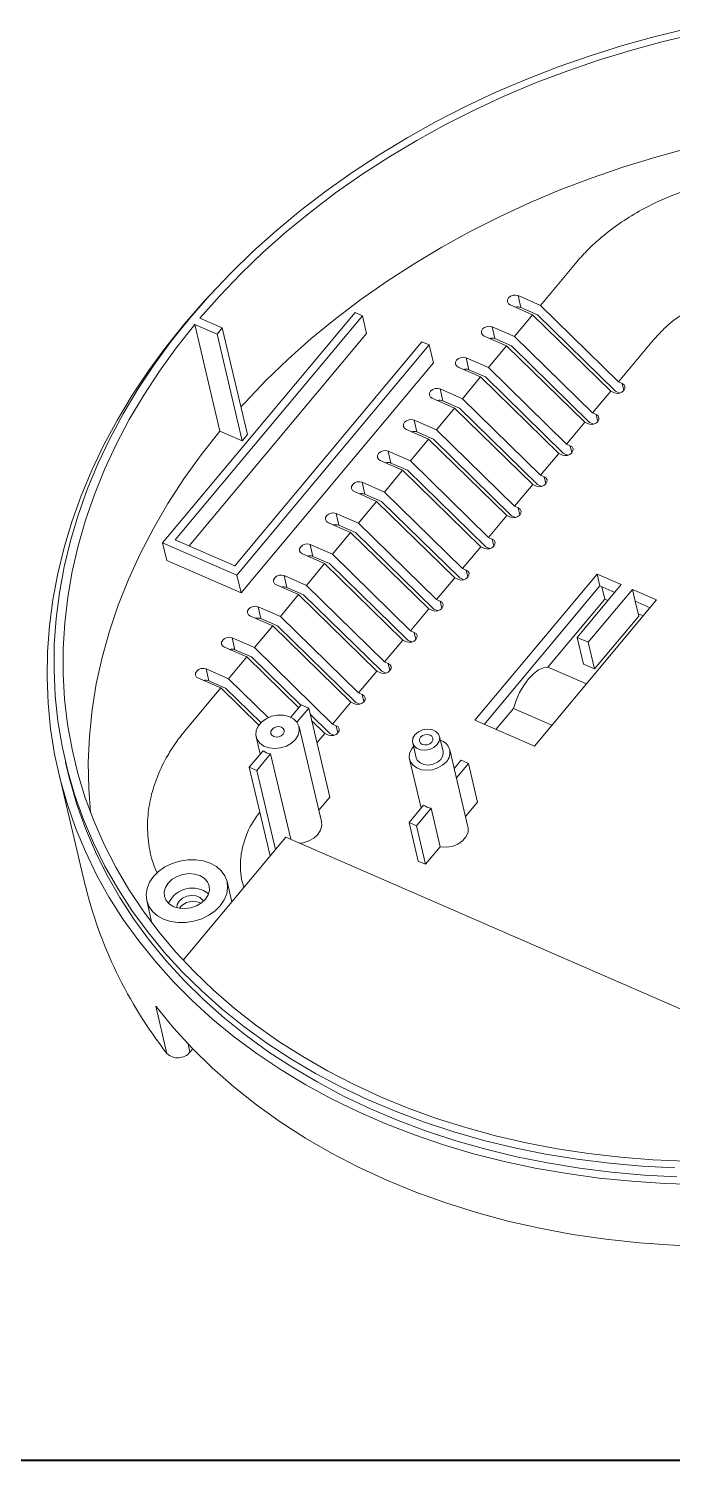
# Model space of a CAD drawing. Header units: inches. Extents: x 2104 to 4359, y 410 to 823.
# Drawn here: x 3167.3 to 3202.3, y 498.3 to 576.2 of the extents above; entities that cross this region are included whole.
import ezdxf

# ---------------------------------------------------------------- set-up
doc = ezdxf.new("R2010")
doc.units = ezdxf.units.IN
doc.layers.add('粗实线', color=7, linetype='Continuous', lineweight=30)

msp = doc.modelspace()

# ---------------------------------------------------------------- linework, layer by layer
at = {"color": 7, "linetype": 'Continuous', "lineweight": 15}
for p, q in [((3195.136, 561.171), (3197.048, 563.459)), ((3193.922, 561.7), (3195.136, 561.171)), ((3193.922, 561.7), (3194.075, 561.054)), ((3185.035, 560.774), (3174.554, 548.237)), ((3185.44, 560.598), (3185.035, 560.774)), ((3194.711, 560.663), (3193.497, 561.192)), ((3193.72, 559.477), (3194.711, 560.663)), ((3194.075, 561.054), (3194.981, 560.66)), ((3194.711, 560.663), (3198.967, 556.496)), ((3199.236, 556.493), (3194.981, 560.66)), ((3199.392, 557.004), (3195.136, 561.171)), ((3175.243, 548.399), (3185.44, 560.598)), ((3177.517, 559.608), (3176.302, 560.136)), ((3177.677, 554.327), (3176.302, 560.136)), ((3176.585, 560.475), (3177.8, 559.946)), ((3177.8, 559.946), (3177.517, 559.608)), ((3179.175, 554.138), (3177.8, 559.946)), ((3185.44, 560.598), (3185.669, 559.63)), ((3192.505, 560.006), (3193.72, 559.477)), ((3192.505, 560.006), (3192.658, 559.36)), ((3176.004, 548.068), (3185.669, 559.63)), ((3178.892, 553.799), (3177.517, 559.608)), ((3188.679, 559.189), (3178.482, 546.99)), ((3189.084, 559.013), (3188.679, 559.189)), ((3193.295, 558.969), (3192.081, 559.497)), ((3192.658, 559.36), (3193.565, 558.966)), ((3197.975, 555.31), (3193.72, 559.477)), ((3201.303, 559.291), (3199.392, 557.004)), ((3178.603, 546.475), (3189.084, 559.013)), ((3189.084, 559.013), (3189.313, 558.044)), ((3191.089, 558.311), (3192.304, 557.783)), ((3191.089, 558.311), (3191.242, 557.666)), ((3192.304, 557.783), (3193.295, 558.969)), ((3193.295, 558.969), (3197.55, 554.802)), ((3197.82, 554.798), (3193.565, 558.966)), ((3178.832, 545.507), (3189.313, 558.044)), ((3191.879, 557.275), (3190.664, 557.803)), ((3191.242, 557.666), (3192.149, 557.271)), ((3196.559, 553.616), (3192.304, 557.783)), ((3190.888, 556.089), (3191.879, 557.275)), ((3191.879, 557.275), (3196.134, 553.107)), ((3196.404, 553.104), (3192.149, 557.271)), ((3199.392, 557.004), (3199.594, 556.916)), ((3190.463, 555.58), (3189.248, 556.109)), ((3189.673, 556.617), (3190.888, 556.089)), ((3189.673, 556.617), (3189.826, 555.972)), ((3189.826, 555.972), (3190.732, 555.577)), ((3195.143, 551.921), (3190.888, 556.089)), ((3198.967, 556.496), (3197.975, 555.31)), ((3199.169, 556.408), (3198.967, 556.496)), ((3199.464, 556.394), (3199.236, 556.493)), ((3189.471, 554.394), (3190.463, 555.58)), ((3190.463, 555.58), (3194.718, 551.413)), ((3194.988, 551.41), (3190.732, 555.577)), ((3197.975, 555.31), (3198.178, 555.222)), ((3189.046, 553.886), (3187.832, 554.414)), ((3188.257, 554.923), (3189.471, 554.394)), ((3188.257, 554.923), (3188.409, 554.277)), ((3197.55, 554.802), (3196.559, 553.616)), ((3197.753, 554.714), (3197.55, 554.802)), ((3198.048, 554.699), (3197.82, 554.798)), ((3177.677, 554.327), (3178.892, 553.799)), ((3178.892, 553.799), (3179.175, 554.138)), ((3188.055, 552.7), (3189.046, 553.886)), ((3188.409, 554.277), (3189.316, 553.883)), ((3189.046, 553.886), (3193.302, 549.719)), ((3193.571, 549.716), (3189.316, 553.883)), ((3193.726, 550.227), (3189.471, 554.394)), ((3186.84, 553.228), (3188.055, 552.7)), ((3186.84, 553.228), (3186.993, 552.583)), ((3196.134, 553.107), (3195.143, 551.921)), ((3196.337, 553.019), (3196.134, 553.107)), ((3196.632, 553.005), (3196.404, 553.104)), ((3196.559, 553.616), (3196.761, 553.528)), ((3187.63, 552.192), (3186.415, 552.72)), ((3186.639, 551.006), (3187.63, 552.192)), ((3186.993, 552.583), (3187.9, 552.189)), ((3187.63, 552.192), (3191.885, 548.025)), ((3192.155, 548.021), (3187.9, 552.189)), ((3192.31, 548.533), (3188.055, 552.7)), ((3186.639, 551.006), (3185.424, 551.534)), ((3185.424, 551.534), (3185.577, 550.889)), ((3194.718, 551.413), (3193.726, 550.227)), ((3194.92, 551.325), (3194.718, 551.413)), ((3195.216, 551.311), (3194.988, 551.41)), ((3195.143, 551.921), (3195.345, 551.833)), ((3184.999, 551.026), (3186.214, 550.497)), ((3186.484, 550.494), (3185.577, 550.889)), ((3186.639, 551.006), (3190.894, 546.839)), ((3185.222, 549.311), (3184.008, 549.84)), ((3184.008, 549.84), (3184.161, 549.195)), ((3185.222, 549.311), (3186.214, 550.497)), ((3190.469, 546.33), (3186.214, 550.497)), ((3186.484, 550.494), (3190.739, 546.327)), ((3193.726, 550.227), (3193.929, 550.139)), ((3183.583, 549.332), (3184.798, 548.803)), ((3185.067, 548.8), (3184.161, 549.195)), ((3185.222, 549.311), (3189.478, 545.144)), ((3193.302, 549.719), (3192.31, 548.533)), ((3193.504, 549.631), (3193.302, 549.719)), ((3193.799, 549.616), (3193.571, 549.716)), ((3174.554, 548.237), (3174.784, 547.268)), ((3174.554, 548.237), (3178.603, 546.475)), ((3178.482, 546.99), (3175.243, 548.399)), ((3183.806, 547.617), (3184.798, 548.803)), ((3189.053, 544.636), (3184.798, 548.803)), ((3185.067, 548.8), (3189.323, 544.633)), ((3192.31, 548.533), (3192.513, 548.445)), ((3182.167, 547.637), (3183.381, 547.109)), ((3183.806, 547.617), (3182.592, 548.146)), ((3182.592, 548.146), (3182.744, 547.5)), ((3183.651, 547.106), (3182.744, 547.5)), ((3183.806, 547.617), (3188.061, 543.45)), ((3191.885, 548.025), (3190.894, 546.839)), ((3192.088, 547.936), (3191.885, 548.025)), ((3192.383, 547.922), (3192.155, 548.021)), ((3174.784, 547.268), (3178.832, 545.507)), ((3182.39, 545.923), (3183.381, 547.109)), ((3187.636, 542.942), (3183.381, 547.109)), ((3183.651, 547.106), (3187.906, 542.939)), ((3191.096, 546.75), (3190.894, 546.839)), ((3178.603, 546.475), (3178.832, 545.507)), ((3180.75, 545.943), (3181.965, 545.415)), ((3182.39, 545.923), (3181.175, 546.451)), ((3181.175, 546.451), (3181.328, 545.806)), ((3182.39, 545.923), (3186.645, 541.756)), ((3190.469, 546.33), (3189.478, 545.144)), ((3190.469, 546.33), (3190.671, 546.242)), ((3190.739, 546.327), (3190.967, 546.228)), ((3198.227, 546.536), (3191.571, 538.573)), ((3192.078, 538.352), (3198.38, 545.891)), ((3197.135, 543.083), (3199.543, 545.963)), ((3199.543, 545.963), (3198.227, 546.536)), ((3198.227, 546.536), (3198.38, 545.891)), ((3198.38, 545.891), (3199.188, 545.539)), ((3198.481, 545.846), (3198.642, 545.168)), ((3180.974, 544.229), (3181.965, 545.415)), ((3182.235, 545.411), (3181.328, 545.806)), ((3186.22, 541.247), (3181.965, 545.415)), ((3182.235, 545.411), (3186.49, 541.244)), ((3189.68, 545.056), (3189.478, 545.144)), ((3194.81, 537.164), (3201.466, 545.127)), ((3198.642, 545.168), (3195.548, 541.467)), ((3200.15, 545.699), (3197.743, 542.819)), ((3198.815, 545.093), (3198.642, 545.168)), ((3201.466, 545.127), (3200.15, 545.699)), ((3200.15, 545.699), (3200.303, 545.054)), ((3200.303, 545.054), (3200.494, 544.247)), ((3200.303, 545.054), (3201.111, 544.702)), ((3180.974, 544.229), (3179.759, 544.757)), ((3179.759, 544.757), (3179.912, 544.112)), ((3189.053, 544.636), (3188.061, 543.45)), ((3189.053, 544.636), (3189.255, 544.548)), ((3189.323, 544.633), (3189.551, 544.534)), ((3200.739, 544.256), (3200.464, 544.376)), ((3179.334, 544.249), (3180.549, 543.72)), ((3179.557, 542.534), (3180.549, 543.72)), ((3180.819, 543.717), (3179.912, 544.112)), ((3184.804, 539.553), (3180.549, 543.72)), ((3180.819, 543.717), (3185.074, 539.55)), ((3180.974, 544.229), (3185.229, 540.061)), ((3200.494, 544.247), (3198.087, 541.367)), ((3179.557, 542.534), (3178.343, 543.063)), ((3178.343, 543.063), (3178.496, 542.417)), ((3187.636, 542.942), (3186.645, 541.756)), ((3187.636, 542.942), (3187.839, 542.854)), ((3187.906, 542.939), (3188.134, 542.839)), ((3188.264, 543.362), (3188.061, 543.45)), ((3197.743, 542.819), (3197.135, 543.083)), ((3197.135, 543.083), (3197.479, 541.631)), ((3197.743, 542.819), (3198.087, 541.367)), ((3177.918, 542.555), (3179.132, 542.026)), ((3178.141, 540.84), (3179.132, 542.026)), ((3179.402, 542.023), (3178.496, 542.417)), ((3181.971, 539.246), (3179.132, 542.026)), ((3179.402, 542.023), (3182.091, 539.389)), ((3179.557, 542.534), (3183.813, 538.367)), ((3178.141, 540.84), (3176.926, 541.369)), ((3176.926, 541.369), (3177.079, 540.723)), ((3186.22, 541.247), (3185.229, 540.061)), ((3186.22, 541.247), (3186.423, 541.159)), ((3186.49, 541.244), (3186.718, 541.145)), ((3186.848, 541.668), (3186.645, 541.756)), ((3197.644, 540.555), (3195.548, 541.467)), ((3198.087, 541.367), (3197.479, 541.631)), ((3176.502, 540.86), (3177.716, 540.332)), ((3177.986, 540.329), (3177.079, 540.723)), ((3178.141, 540.84), (3180.315, 538.711)), ((3175.804, 538.044), (3177.716, 540.332)), ((3179.805, 538.286), (3177.716, 540.332)), ((3177.986, 540.329), (3179.915, 538.44)), ((3185.431, 539.973), (3185.229, 540.061)), ((3181.547, 538.738), (3182.107, 539.408)), ((3182.512, 539.232), (3181.873, 538.468)), ((3182.107, 539.408), (3182.512, 539.232)), ((3182.512, 539.232), (3183.658, 534.391)), ((3182.59, 538.901), (3183.657, 537.856)), ((3184.804, 539.553), (3183.813, 538.367)), ((3184.804, 539.553), (3185.006, 539.465)), ((3185.074, 539.55), (3185.302, 539.451)), ((3193.663, 539.213), (3192.713, 538.076)), ((3195.76, 538.3), (3193.663, 539.213)), ((3183.207, 533.061), (3181.984, 538.225)), ((3183.388, 537.859), (3182.671, 538.561)), ((3184.015, 538.279), (3183.813, 538.367)), ((3191.571, 538.573), (3194.81, 537.164)), ((3179.649, 537.672), (3179.871, 536.733)), ((3183.388, 537.859), (3182.958, 537.345)), ((3183.388, 537.859), (3183.59, 537.771)), ((3183.657, 537.856), (3183.885, 537.757)), ((3188.181, 537.344), (3188.372, 536.537)), ((3189.832, 536.882), (3189.641, 537.689)), ((3179.274, 536.019), (3180.026, 536.918)), ((3180.431, 536.742), (3179.679, 535.843)), ((3180.431, 536.742), (3181.532, 532.092)), ((3191.19, 532.774), (3190.197, 536.969)), ((3168.888, 535.7), (3170.301, 529.73)), ((3169.26, 536.299), (3169.374, 535.815)), ((3179.679, 535.843), (3179.274, 536.019)), ((3179.274, 536.019), (3180.417, 531.195)), ((3179.679, 535.843), (3180.7, 531.533)), ((3188.007, 536.45), (3188.637, 533.792)), ((3190.439, 535.947), (3190.812, 536.394)), ((3191.217, 536.218), (3190.56, 535.432)), ((3190.812, 536.394), (3191.217, 536.218)), ((3191.217, 536.218), (3191.714, 534.121)), ((3183.658, 534.391), (3183.061, 533.677)), ((3187.98, 533.006), (3188.775, 533.957)), ((3189.18, 533.781), (3188.385, 532.83)), ((3189.676, 531.683), (3189.18, 533.781)), ((3191.714, 534.121), (3191.057, 533.335)), ((3188.385, 532.83), (3187.98, 533.006)), ((3187.98, 533.006), (3188.477, 530.908)), ((3188.385, 532.83), (3188.881, 530.732)), ((3175.667, 525.513), (3181.264, 532.208)), ((3181.264, 532.208), (3211.225, 519.172)), ((3189.676, 531.683), (3188.881, 530.732)), ((3188.881, 530.732), (3188.477, 530.908)), ((3178.323, 528.69), (3178.063, 529.787)), ((3173.684, 528.751), (3173.972, 527.532)), ((3174.787, 520.426), (3174.175, 523.008)), ((3176.194, 520.681), (3176.044, 520.501))]:
    msp.add_line(p, q, dxfattribs=at)
at = {"color": 8, "linetype": 'Continuous', "lineweight": 15}
for p, q in [((3199.594, 556.916), (3199.685, 556.53)), ((3198.178, 555.222), (3198.269, 554.836)), ((3196.761, 553.528), (3196.853, 553.142)), ((3195.345, 551.833), (3195.437, 551.447)), ((3193.929, 550.139), (3194.02, 549.753)), ((3192.513, 548.445), (3192.604, 548.059)), ((3191.096, 546.75), (3191.188, 546.364)), ((3189.68, 545.056), (3189.771, 544.67)), ((3188.264, 543.362), (3188.355, 542.976)), ((3186.848, 541.668), (3186.939, 541.282)), ((3185.431, 539.973), (3185.523, 539.587)), ((3184.015, 538.279), (3184.106, 537.893)), ((3175.938, 520.949), (3176.044, 520.501))]:
    msp.add_line(p, q, dxfattribs=at)
at = {"color": 7, "linetype": 'Continuous', "lineweight": 15, "flags": 128}
for points in [[(3203.181, 576.242), (3201.383, 575.809), (3199.602, 575.317), (3197.84, 574.766), (3196.102, 574.157), (3194.391, 573.493), (3192.711, 572.774), (3191.063, 572.001), (3189.453, 571.176), (3187.883, 570.301), (3186.356, 569.378), (3184.875, 568.408), (3183.443, 567.393), (3182.064, 566.335), (3180.739, 565.237), (3179.472, 564.1), (3178.264, 562.927), (3177.119, 561.72), (3176.038, 560.482)], [(3203.607, 575.952), (3201.822, 575.535), (3200.053, 575.058), (3198.304, 574.523), (3196.576, 573.93), (3194.875, 573.282), (3193.204, 572.578), (3191.565, 571.821), (3189.963, 571.013), (3188.4, 570.154), (3186.879, 569.246), (3185.404, 568.292), (3183.977, 567.293), (3182.601, 566.251), (3181.28, 565.168), (3180.015, 564.047), (3178.809, 562.89), (3177.665, 561.698), (3176.585, 560.475)], [(3208.635, 570.805), (3208.584, 570.798), (3206.779, 570.501), (3204.982, 570.144), (3203.197, 569.726), (3201.429, 569.249), (3199.679, 568.714), (3197.952, 568.121), (3196.251, 567.473), (3194.579, 566.769), (3192.941, 566.013), (3191.338, 565.204), (3189.775, 564.345), (3188.254, 563.437), (3186.779, 562.483), (3185.352, 561.484), (3183.977, 560.442), (3182.655, 559.36), (3181.39, 558.238), (3180.185, 557.081), (3179.041, 555.889), (3178.818, 555.646)], [(3177.517, 562.152), (3176.834, 561.419), (3175.748, 560.174)], [(3193.497, 561.192), (3193.397, 561.262), (3193.344, 561.359), (3193.347, 561.471), (3193.406, 561.578), (3193.51, 561.665), (3193.645, 561.719), (3193.789, 561.731), (3193.922, 561.7)], [(3175.748, 560.174), (3174.729, 558.9), (3173.778, 557.6), (3172.898, 556.276), (3172.09, 554.931), (3171.356, 553.567), (3170.697, 552.187), (3170.114, 550.794), (3169.609, 549.39), (3169.182, 547.978), (3168.835, 546.561), (3168.569, 545.142), (3168.382, 543.723), (3168.277, 542.308), (3168.253, 540.898), (3168.31, 539.497), (3168.448, 538.108), (3168.668, 536.733), (3168.967, 535.375), (3169.347, 534.036), (3169.805, 532.72), (3170.342, 531.429), (3170.956, 530.164), (3171.646, 528.93), (3172.41, 527.728), (3173.248, 526.56), (3174.157, 525.429), (3175.136, 524.337), (3176.182, 523.286), (3177.295, 522.279), (3178.47, 521.317), (3179.707, 520.402), (3181.003, 519.535), (3182.356, 518.72), (3183.761, 517.956), (3185.218, 517.247), (3186.723, 516.592), (3188.273, 515.993), (3189.865, 515.453), (3191.495, 514.97), (3193.162, 514.548), (3194.861, 514.185), (3196.589, 513.884), (3198.343, 513.644), (3200.12, 513.467), (3201.915, 513.351), (3203.726, 513.299)], [(3176.038, 560.482), (3175.024, 559.214), (3174.079, 557.921), (3173.204, 556.603), (3172.402, 555.264), (3171.674, 553.906), (3171.021, 552.532), (3170.445, 551.145), (3169.946, 549.747), (3169.527, 548.342), (3169.187, 546.932), (3168.927, 545.519), (3168.748, 544.108), (3168.651, 542.7), (3168.634, 541.298), (3168.7, 539.905), (3168.846, 538.524), (3169.074, 537.157), (3169.382, 535.808), (3169.77, 534.479), (3170.237, 533.172), (3170.782, 531.891), (3171.405, 530.637), (3172.103, 529.414), (3172.876, 528.223), (3173.722, 527.067), (3174.639, 525.949), (3175.626, 524.87), (3176.681, 523.832), (3177.8, 522.839), (3178.983, 521.891), (3180.227, 520.991), (3181.53, 520.14), (3182.888, 519.34), (3184.299, 518.593), (3185.76, 517.9), (3187.269, 517.262), (3188.823, 516.682), (3190.417, 516.159), (3192.05, 515.695), (3193.718, 515.291), (3195.418, 514.948), (3197.145, 514.666), (3198.898, 514.446), (3200.672, 514.288), (3202.463, 514.193)], [(3176.302, 560.136), (3175.306, 558.876), (3174.379, 557.59), (3173.523, 556.281), (3172.738, 554.95), (3172.028, 553.602), (3171.392, 552.238), (3170.833, 550.862), (3170.352, 549.475), (3169.949, 548.081), (3169.625, 546.683), (3169.381, 545.283), (3169.218, 543.884), (3169.136, 542.489), (3169.134, 541.101), (3169.214, 539.723), (3169.374, 538.356), (3169.615, 537.005), (3169.935, 535.672), (3170.335, 534.358), (3170.814, 533.068), (3171.37, 531.803), (3172.003, 530.567), (3172.711, 529.361), (3173.492, 528.188), (3174.346, 527.05), (3175.271, 525.95), (3176.264, 524.889), (3177.324, 523.871), (3178.448, 522.896), (3179.635, 521.967), (3180.882, 521.087), (3182.186, 520.255), (3183.545, 519.475), (3184.956, 518.747), (3186.417, 518.074), (3187.924, 517.456), (3189.474, 516.895), (3191.065, 516.392), (3192.692, 515.948), (3194.354, 515.563), (3196.046, 515.239), (3197.766, 514.976), (3199.509, 514.775), (3201.272, 514.636), (3203.052, 514.56)], [(3192.081, 559.497), (3191.981, 559.567), (3191.928, 559.665), (3191.931, 559.776), (3191.989, 559.884), (3192.094, 559.971), (3192.229, 560.025), (3192.373, 560.037), (3192.505, 560.006)], [(3190.664, 557.803), (3190.564, 557.873), (3190.512, 557.971), (3190.515, 558.082), (3190.573, 558.189), (3190.677, 558.277), (3190.812, 558.33), (3190.957, 558.343), (3191.089, 558.311)], [(3199.594, 556.916), (3199.694, 556.846), (3199.746, 556.748), (3199.743, 556.637), (3199.685, 556.53), (3199.581, 556.443), (3199.446, 556.389), (3199.301, 556.377), (3199.169, 556.408)], [(3189.248, 556.109), (3189.148, 556.179), (3189.096, 556.277), (3189.099, 556.388), (3189.157, 556.495), (3189.261, 556.582), (3189.396, 556.636), (3189.541, 556.648), (3189.673, 556.617)], [(3198.178, 555.222), (3198.278, 555.152), (3198.33, 555.054), (3198.327, 554.943), (3198.269, 554.836), (3198.165, 554.748), (3198.03, 554.695), (3197.885, 554.682), (3197.753, 554.714)], [(3187.832, 554.414), (3187.732, 554.484), (3187.679, 554.582), (3187.682, 554.693), (3187.741, 554.801), (3187.845, 554.888), (3187.98, 554.942), (3188.124, 554.954), (3188.257, 554.923)], [(3177.677, 554.327), (3176.661, 553.039), (3175.715, 551.724), (3174.844, 550.385), (3174.048, 549.024), (3173.329, 547.644), (3172.689, 546.248), (3172.129, 544.84), (3171.65, 543.421), (3171.254, 541.995), (3170.94, 540.566), (3170.71, 539.135), (3170.564, 537.706), (3170.502, 536.282), (3170.525, 534.866), (3170.623, 533.555)], [(3186.415, 552.72), (3186.315, 552.79), (3186.263, 552.888), (3186.266, 552.999), (3186.324, 553.106), (3186.429, 553.194), (3186.563, 553.247), (3186.708, 553.26), (3186.84, 553.228)], [(3196.761, 553.528), (3196.861, 553.458), (3196.914, 553.36), (3196.911, 553.249), (3196.853, 553.141), (3196.748, 553.054), (3196.613, 553), (3196.469, 552.988), (3196.337, 553.019)], [(3185.424, 551.534), (3185.292, 551.565), (3185.147, 551.553), (3185.012, 551.499), (3184.908, 551.412), (3184.85, 551.305), (3184.847, 551.194), (3184.899, 551.096), (3184.999, 551.026)], [(3195.345, 551.833), (3195.445, 551.763), (3195.498, 551.665), (3195.495, 551.554), (3195.436, 551.447), (3195.332, 551.36), (3195.197, 551.306), (3195.053, 551.294), (3194.92, 551.325)], [(3184.008, 549.84), (3183.875, 549.871), (3183.731, 549.859), (3183.596, 549.805), (3183.492, 549.718), (3183.434, 549.611), (3183.43, 549.5), (3183.483, 549.402), (3183.583, 549.332)], [(3193.929, 550.139), (3194.029, 550.069), (3194.081, 549.971), (3194.078, 549.86), (3194.02, 549.753), (3193.916, 549.666), (3193.781, 549.612), (3193.636, 549.6), (3193.504, 549.631)], [(3182.592, 548.146), (3182.459, 548.177), (3182.315, 548.165), (3182.18, 548.111), (3182.075, 548.024), (3182.017, 547.916), (3182.014, 547.805), (3182.067, 547.707), (3182.167, 547.637)], [(3192.513, 548.445), (3192.613, 548.375), (3192.665, 548.277), (3192.662, 548.166), (3192.604, 548.058), (3192.499, 547.971), (3192.365, 547.917), (3192.22, 547.905), (3192.088, 547.936)], [(3190.671, 546.242), (3190.804, 546.211), (3190.948, 546.223), (3191.083, 546.277), (3191.188, 546.364), (3191.246, 546.472), (3191.249, 546.583), (3191.196, 546.681), (3191.096, 546.75)], [(3181.175, 546.451), (3181.043, 546.483), (3180.898, 546.47), (3180.764, 546.417), (3180.659, 546.329), (3180.601, 546.222), (3180.598, 546.111), (3180.65, 546.013), (3180.75, 545.943)], [(3189.255, 544.548), (3189.388, 544.517), (3189.532, 544.529), (3189.667, 544.583), (3189.771, 544.67), (3189.829, 544.777), (3189.833, 544.888), (3189.78, 544.986), (3189.68, 545.056)], [(3179.759, 544.757), (3179.627, 544.788), (3179.482, 544.776), (3179.347, 544.722), (3179.243, 544.635), (3179.185, 544.528), (3179.182, 544.417), (3179.234, 544.319), (3179.334, 544.249)], [(3178.343, 543.063), (3178.21, 543.094), (3178.066, 543.082), (3177.931, 543.028), (3177.827, 542.941), (3177.768, 542.833), (3177.765, 542.722), (3177.818, 542.624), (3177.918, 542.555)], [(3187.839, 542.854), (3187.971, 542.822), (3188.116, 542.835), (3188.251, 542.888), (3188.355, 542.976), (3188.413, 543.083), (3188.416, 543.194), (3188.364, 543.292), (3188.264, 543.362)], [(3176.926, 541.369), (3176.794, 541.4), (3176.65, 541.388), (3176.515, 541.334), (3176.41, 541.247), (3176.352, 541.139), (3176.349, 541.028), (3176.402, 540.93), (3176.502, 540.86)], [(3186.423, 541.159), (3186.555, 541.128), (3186.7, 541.14), (3186.834, 541.194), (3186.939, 541.281), (3186.997, 541.389), (3187, 541.5), (3186.948, 541.598), (3186.848, 541.668)], [(3195.548, 541.467), (3195.303, 541.437), (3195.038, 541.315), (3194.763, 541.108), (3194.491, 540.824), (3194.234, 540.476), (3194.004, 540.079), (3193.811, 539.652), (3193.663, 539.213)], [(3185.006, 539.465), (3185.139, 539.434), (3185.283, 539.446), (3185.418, 539.5), (3185.522, 539.587), (3185.581, 539.694), (3185.584, 539.805), (3185.531, 539.903), (3185.431, 539.973)], [(3181.788, 537.525), (3181.569, 537.322), (3181.294, 537.164), (3180.983, 537.065), (3180.66, 537.032), (3180.349, 537.066), (3180.072, 537.166), (3179.851, 537.324), (3179.701, 537.528), (3179.634, 537.763), (3179.655, 538.012), (3179.762, 538.256), (3179.947, 538.478), (3180.196, 538.66), (3180.492, 538.789), (3180.812, 538.856), (3181.132, 538.856), (3181.429, 538.788), (3181.68, 538.658), (3181.867, 538.476), (3181.977, 538.254), (3182, 538.01), (3181.936, 537.761), (3181.788, 537.525)], [(3181.12, 537.816), (3181.016, 537.729), (3180.881, 537.675), (3180.737, 537.663), (3180.604, 537.694), (3180.504, 537.764), (3180.452, 537.862), (3180.455, 537.973), (3180.513, 538.08), (3180.618, 538.168), (3180.752, 538.221), (3180.897, 538.234), (3181.029, 538.202), (3181.129, 538.132), (3181.182, 538.035), (3181.179, 537.923), (3181.12, 537.816)], [(3183.59, 537.771), (3183.722, 537.74), (3183.867, 537.752), (3184.002, 537.806), (3184.106, 537.893), (3184.164, 538), (3184.167, 538.111), (3184.115, 538.209), (3184.015, 538.279)], [(3189.518, 537.252), (3189.336, 537.094), (3189.103, 536.987), (3188.847, 536.944), (3188.598, 536.97), (3188.387, 537.062), (3188.239, 537.208), (3188.173, 537.392), (3188.195, 537.591), (3188.304, 537.781), (3188.486, 537.939), (3188.719, 538.046), (3188.975, 538.089), (3189.224, 538.063), (3189.435, 537.971), (3189.583, 537.824), (3189.649, 537.641), (3189.627, 537.442), (3189.518, 537.252)], [(3189.215, 537.384), (3189.11, 537.297), (3188.975, 537.243), (3188.831, 537.231), (3188.699, 537.262), (3188.598, 537.332), (3188.546, 537.43), (3188.549, 537.541), (3188.607, 537.649), (3188.712, 537.736), (3188.846, 537.79), (3188.991, 537.802), (3189.123, 537.771), (3189.223, 537.701), (3189.276, 537.603), (3189.273, 537.492), (3189.215, 537.384)], [(3190.013, 536.313), (3189.807, 536.122), (3189.549, 535.975), (3189.258, 535.882), (3188.955, 535.85), (3188.663, 535.882), (3188.404, 535.976), (3188.196, 536.124), (3188.056, 536.315), (3187.993, 536.536), (3188.013, 536.769), (3188.113, 536.998), (3188.228, 537.147)], [(3188.372, 536.537), (3188.43, 536.402), (3188.578, 536.255), (3188.789, 536.163), (3189.038, 536.137), (3189.294, 536.18), (3189.527, 536.287), (3189.709, 536.445), (3189.818, 536.635), (3189.84, 536.834), (3189.832, 536.882)], [(3169.374, 535.815), (3169.496, 535.324), (3169.884, 533.995), (3170.351, 532.688), (3170.897, 531.407), (3171.519, 530.153), (3172.218, 528.93), (3172.991, 527.739), (3173.837, 526.583), (3174.754, 525.465), (3175.741, 524.386), (3176.795, 523.348), (3177.915, 522.355), (3179.098, 521.407), (3180.342, 520.507), (3181.644, 519.656), (3183.002, 518.856), (3184.413, 518.109), (3185.875, 517.416), (3187.384, 516.778), (3188.937, 516.198), (3190.532, 515.675), (3192.165, 515.211), (3193.833, 514.807), (3195.532, 514.464), (3197.26, 514.182), (3199.012, 513.962), (3200.786, 513.804), (3202.578, 513.709)], [(3182.03, 531.875), (3182.209, 531.903), (3182.518, 532.002), (3182.792, 532.159), (3183.011, 532.362), (3183.158, 532.596), (3183.223, 532.844), (3183.207, 533.061)], [(3189.676, 531.683), (3189.999, 531.656), (3190.329, 531.705), (3190.639, 531.826), (3190.901, 532.009), (3191.091, 532.236), (3191.193, 532.488), (3191.196, 532.743), (3191.19, 532.774)], [(3177.695, 528.476), (3177.412, 528.194), (3177.069, 527.953), (3176.68, 527.763), (3176.26, 527.63), (3175.826, 527.561), (3175.393, 527.557), (3174.979, 527.619), (3174.599, 527.744), (3174.268, 527.928), (3173.998, 528.164), (3173.801, 528.442), (3173.684, 528.751), (3173.65, 529.081), (3173.702, 529.418), (3173.838, 529.749), (3174.051, 530.062), (3174.335, 530.344), (3174.678, 530.585), (3175.066, 530.775), (3175.486, 530.908), (3175.921, 530.977), (3176.354, 530.981), (3176.768, 530.919), (3177.148, 530.794), (3177.479, 530.61), (3177.748, 530.374), (3177.945, 530.096), (3178.063, 529.787), (3178.096, 529.457), (3178.044, 529.12), (3177.909, 528.789), (3177.695, 528.476)], [(3176.885, 528.829), (3176.668, 528.624), (3176.396, 528.464), (3176.088, 528.359), (3175.766, 528.315), (3175.451, 528.337), (3175.165, 528.422), (3174.927, 528.565), (3174.754, 528.756), (3174.657, 528.981), (3174.643, 529.227), (3174.712, 529.475), (3174.861, 529.709), (3175.079, 529.914), (3175.351, 530.074), (3175.658, 530.179), (3175.98, 530.223), (3176.295, 530.201), (3176.581, 530.116), (3176.819, 529.973), (3176.993, 529.782), (3177.09, 529.557), (3177.104, 529.311), (3177.034, 529.063), (3176.885, 528.829)], [(3175.324, 528.366), (3175.348, 528.537), (3175.457, 528.726), (3175.639, 528.884), (3175.872, 528.991), (3176.129, 529.035), (3176.377, 529.009), (3176.588, 528.917), (3176.736, 528.77), (3176.77, 528.708)], [(3204.269, 509.914), (3202.396, 509.979), (3200.54, 510.111), (3198.705, 510.31), (3196.895, 510.575), (3195.114, 510.907), (3193.365, 511.303), (3191.653, 511.764), (3189.98, 512.289), (3188.35, 512.876), (3186.767, 513.524), (3185.234, 514.232), (3183.754, 514.998), (3182.33, 515.821), (3180.966, 516.698), (3179.663, 517.629), (3178.426, 518.611), (3177.256, 519.642), (3176.156, 520.72), (3175.129, 521.843), (3174.175, 523.008)]]:
    msp.add_lwpolyline(points, dxfattribs=at)
at = {"color": 7, "linetype": 'Continuous', "lineweight": 15}
for centre, radius, start, end in [((3193.906, 560.627), 0.46, 68.48612, 105.97809), ((3192.49, 558.932), 0.46, 68.48612, 105.97809), ((3191.073, 557.238), 0.46, 68.48612, 105.97809), ((3189.657, 555.544), 0.46, 68.48612, 105.97809), ((3188.241, 553.849), 0.46, 68.48612, 105.97809), ((3186.824, 552.155), 0.46, 68.48612, 105.97809), ((3185.408, 550.461), 0.46, 68.48612, 105.97809), ((3183.992, 548.767), 0.46, 68.48612, 105.97809), ((3182.576, 547.072), 0.46, 68.48612, 105.97809), ((3181.159, 545.378), 0.46, 68.48612, 105.97809), ((3179.743, 543.684), 0.46, 68.48612, 105.97809), ((3178.327, 541.989), 0.46, 68.48612, 105.97809), ((3176.911, 540.295), 0.46, 68.48612, 105.97809), ((3189.484, 536.802), 0.72, 317.26977, 73.59888), ((3180.659, 537.82), 1.102, 234.93325, 258.03888), ((3189.38, 534.794), 1.033, 234.14835, 258.82378), ((3193.984, 535.414), 24.355, 193.49762, 217.98055), ((3176.17, 528.016), 1.42, 51.24079, 155.39887), ((3176.214, 527.83), 0.889, 61.05434, 145.58531), ((3175.38, 521.05), 0.861, 226.39103, 320.40827)]:
    msp.add_arc(centre, radius, start, end, dxfattribs=at)
for points, knots in [([(3197.048, 563.459), (3197.25, 563.688), (3197.653, 564.148), (3198.408, 564.848), (3199.306, 565.551), (3200.363, 566.228), (3201.657, 566.904), (3203.153, 567.494), (3204.837, 567.943), (3206.411, 568.184), (3207.89, 568.268), (3208.793, 568.21), (3209.238, 568.181)], [0, 0, 0, 0, 0.073611, 0.147221, 0.240423, 0.333923, 0.427127, 0.560148, 0.6799, 0.799655, 0.901416, 1, 1, 1, 1]), ([(3203.562, 561.098), (3203.248, 560.914), (3202.6, 560.534), (3201.854, 559.908), (3201.46, 559.467), (3201.303, 559.291)], [0, 0, 0, 0, 0.36172, 0.746443, 1, 1, 1, 1]), ([(3174.265, 530.239), (3174.189, 530.411), (3173.945, 530.969), (3173.746, 531.979), (3173.704, 533.203), (3173.889, 534.401), (3174.253, 535.548), (3174.738, 536.538), (3175.267, 537.37), (3175.625, 537.82), (3175.804, 538.044)], [0, 0, 0, 0, 0.070657, 0.228945, 0.387235, 0.529403, 0.672176, 0.814343, 0.907171, 1, 1, 1, 1]), ([(3179.853, 533.576), (3179.689, 533.354), (3179.318, 532.851), (3178.978, 532.003), (3178.79, 531.158), (3178.785, 530.398), (3178.84, 529.857), (3178.953, 529.565), (3178.985, 529.482)], [0, 0, 0, 0, 0.172716, 0.390889, 0.609038, 0.772616, 0.936189, 1, 1, 1, 1])]:
    msp.add_open_spline(points, degree=3, knots=knots, dxfattribs=at)
at = {"layer": '粗实线', "color": 7, "lineweight": 40}
msp.add_line((3374.557, 498.267), (3138.637, 498.267), dxfattribs=at)

doc.saveas('drawing.dxf')
